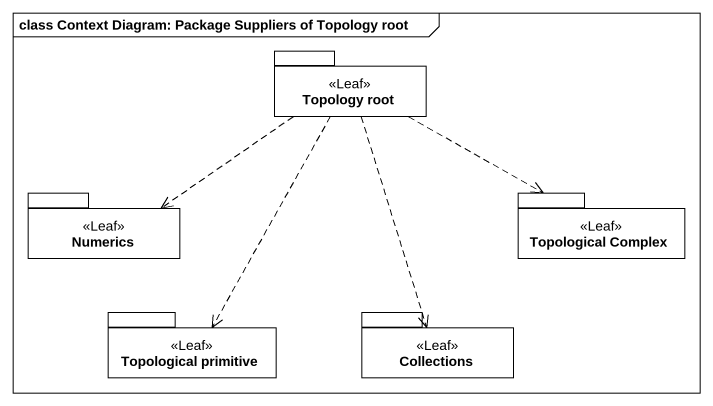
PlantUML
@startuml
mainframe class Context Diagram: Package Suppliers of Topology root
package "Topology root" as Topology_root <<Leaf>> {
}
package Numerics <<Leaf>> {
}
package "Topological Complex" as Topological_Complex <<Leaf>> {
}
package "Topological primitive" as Topological_primitive <<Leaf>> {
}
package "Collections" as Collections_ <<Leaf>> {
}
Topology_root .left.> Numerics
Topology_root .right.> Topological_Complex
Topology_root ..> Topological_primitive
Topology_root ..> Collections_
@enduml
